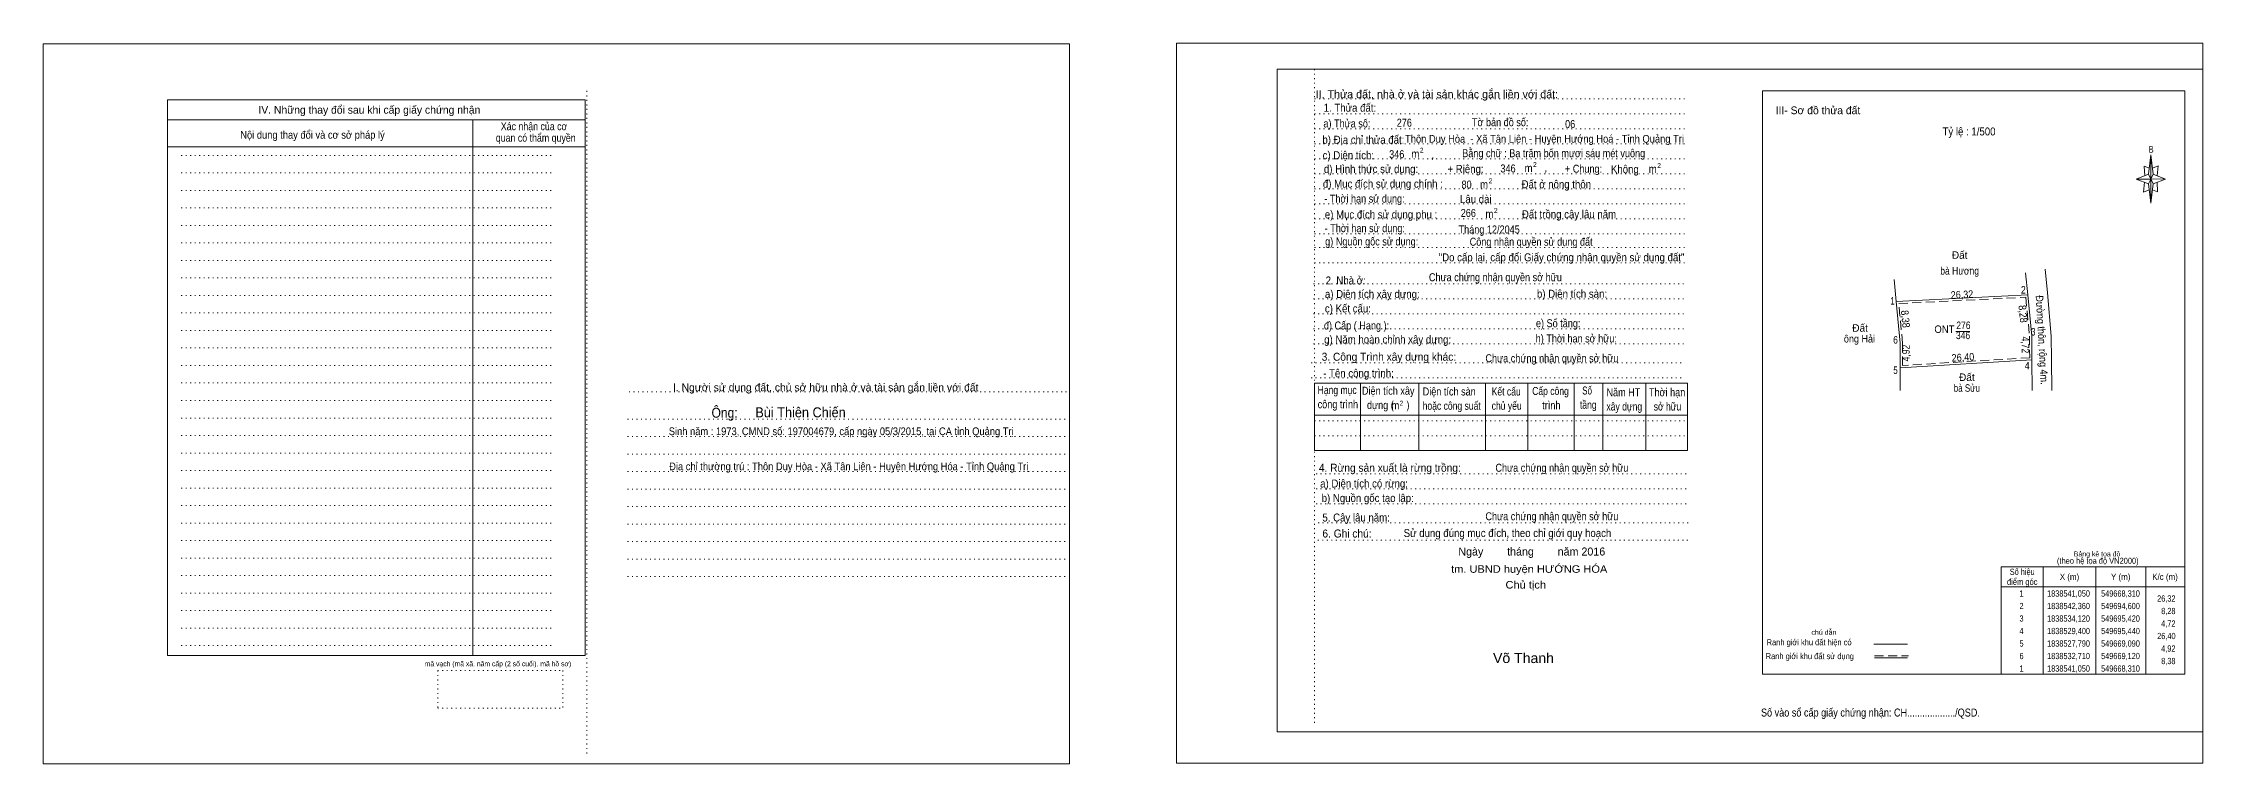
# Model space of a CAD drawing. Header units: metres. Extents: x 549176 to 549929, y 1838003 to 1838157.
# Drawn here: x 549497.1 to 549928.9, y 1838013.1 to 1838157.2 of the extents above; entities that cross this region are included whole.
import ezdxf
from ezdxf.enums import TextEntityAlignment as Align

# ---------------------------------------------------------------- set-up
doc = ezdxf.new("R2010")
doc.units = ezdxf.units.M
doc.header["$LTSCALE"] = 0.6
doc.linetypes.add('DOTTED', pattern=[1.5, 0.3, -1.2])
doc.linetypes.add('MEDIUM_DASHED', pattern=[4.5, 3, -1.5])
for name, color, linetype, lineweight in [('1', 7, 'DOTTED', 13), ('10', 7, 'Continuous', 13), ('2', 7, 'Continuous', 13), ('20', 7, 'Continuous', 13), ('21', 7, 'Continuous', 13), ('63', 7, 'Continuous', 13), ('7', 7, 'Continuous', 13)]:
    doc.layers.add(name, color=color, linetype=linetype, lineweight=lineweight)
for name, color, linetype in [('18', 7, 'Continuous'), ('19', 7, 'Continuous'), ('50', 7, 'Continuous'), ('8', 7, 'Continuous'), ('9', 7, 'Continuous')]:
    doc.layers.add(name, color=color, linetype=linetype)

msp = doc.modelspace()

# ---------------------------------------------------------------- linework, layer by layer
at = {"layer": '1', "linetype": 'Continuous'}
for p, q in [((549743.85, 1838151.97), (549928.95, 1838151.97)), ((549743.85, 1838151.97), (549743.85, 1838019.47)), ((549928.95, 1838151.97), (549928.95, 1838019.47)), ((549743.85, 1838019.47), (549928.95, 1838019.47))]:
    msp.add_line(p, q, dxfattribs=at)
at = {"layer": '1'}
for p, q in [((549751.35, 1838151.97), (549751.35, 1838020.57)), ((549605.8, 1838147.62), (549605.8, 1838015.12)), ((549751.35, 1838146.07), (549825.9, 1838146.07)), ((549751.35, 1838143.07), (549825.9, 1838143.07)), ((549751.35, 1838140.07), (549825.9, 1838140.07)), ((549751.35, 1838137.07), (549825.9, 1838137.07)), ((549524.7, 1838134.72), (549599.25, 1838134.72)), ((549524.7, 1838131.22), (549599.25, 1838131.22)), ((549751.35, 1838134.07), (549825.9, 1838134.07)), ((549751.35, 1838131.07), (549825.9, 1838131.07)), ((549524.7, 1838127.72), (549599.25, 1838127.72)), ((549751.35, 1838128.07), (549825.9, 1838128.07)), ((549524.7, 1838124.22), (549599.25, 1838124.22)), ((549751.35, 1838125.07), (549825.9, 1838125.07)), ((549751.35, 1838122.07), (549825.9, 1838122.07)), ((549524.7, 1838120.72), (549599.25, 1838120.72)), ((549751.35, 1838119.07), (549825.9, 1838119.07)), ((549524.7, 1838117.22), (549599.25, 1838117.22)), ((549524.7, 1838113.72), (549599.25, 1838113.72)), ((549751.35, 1838116.32), (549825.9, 1838116.32)), ((549524.7, 1838110.22), (549599.25, 1838110.22)), ((549751.15, 1838109.07), (549825.7, 1838109.07)), ((549751.35, 1838113.27), (549825.9, 1838113.27)), ((549524.7, 1838106.72), (549599.25, 1838106.72)), ((549751.15, 1838106.07), (549825.7, 1838106.07)), ((549524.7, 1838103.22), (549599.25, 1838103.22)), ((549751.15, 1838103.07), (549825.7, 1838103.07)), ((549524.7, 1838099.72), (549599.25, 1838099.72)), ((549524.7, 1838096.22), (549599.25, 1838096.22)), ((549751.15, 1838100.07), (549825.7, 1838100.07)), ((549751.15, 1838097.07), (549825.7, 1838097.07)), ((549524.7, 1838092.72), (549599.25, 1838092.72)), ((549750.65, 1838093.27), (549825.2, 1838093.27)), ((549524.7, 1838089.22), (549599.25, 1838089.22)), ((549750.65, 1838090.27), (549825.2, 1838090.27)), ((549524.7, 1838085.72), (549599.25, 1838085.72)), ((549614.25, 1838087.42), (549702.3, 1838087.42)), ((549524.7, 1838082.22), (549599.25, 1838082.22)), ((549613.95, 1838082.02), (549702, 1838082.02)), ((549751.35, 1838081.67), (549825.9, 1838081.67)), ((549524.7, 1838078.72), (549599.25, 1838078.72)), ((549524.7, 1838075.22), (549599.25, 1838075.22)), ((549613.95, 1838078.52), (549702, 1838078.52)), ((549613.95, 1838075.02), (549702, 1838075.02)), ((549751.35, 1838078.67), (549825.9, 1838078.67)), ((549524.7, 1838071.72), (549599.25, 1838071.72)), ((549613.95, 1838071.52), (549702, 1838071.52)), ((549751.65, 1838071.07), (549826.2, 1838071.07)), ((549524.7, 1838068.22), (549599.25, 1838068.22)), ((549613.95, 1838068.02), (549702, 1838068.02)), ((549751.65, 1838068.07), (549826.2, 1838068.07)), ((549524.7, 1838064.72), (549599.25, 1838064.72)), ((549613.95, 1838064.52), (549702, 1838064.52)), ((549751.65, 1838065.07), (549826.2, 1838065.07)), ((549524.7, 1838061.22), (549599.25, 1838061.22)), ((549524.7, 1838057.72), (549599.25, 1838057.72)), ((549613.95, 1838061.02), (549702, 1838061.02)), ((549613.95, 1838057.52), (549702, 1838057.52)), ((549752, 1838057.82), (549826.55, 1838057.82)), ((549752.05, 1838061.27), (549826.6, 1838061.27)), ((549524.7, 1838054.22), (549599.25, 1838054.22)), ((549613.95, 1838054.02), (549702, 1838054.02)), ((549524.7, 1838050.72), (549599.25, 1838050.72)), ((549613.95, 1838050.52), (549702, 1838050.52)), ((549524.7, 1838047.22), (549599.25, 1838047.22)), ((549524.7, 1838043.72), (549599.25, 1838043.72)), ((549524.7, 1838040.22), (549599.25, 1838040.22)), ((549524.7, 1838036.72), (549599.25, 1838036.72)), ((549576, 1838031.72), (549601, 1838031.72)), ((549576, 1838031.72), (549576, 1838024.22)), ((549601, 1838031.72), (549601, 1838024.22)), ((549576, 1838024.22), (549601, 1838024.22))]:
    msp.add_line(p, q, dxfattribs=at)
at = {"layer": '1', "linetype": 'Continuous'}
for points in [[(549497.1, 1838013.07), (549702.3, 1838013.07), (549702.3, 1838157.07), (549497.1, 1838157.07)], [(549723.75, 1838013.17), (549928.95, 1838013.17), (549928.95, 1838157.17), (549723.75, 1838157.17)]]:
    msp.add_lwpolyline(points, close=True, dxfattribs=at)
at = {"layer": '10'}
for p, q in [((549751.35, 1838089.17), (549825.9, 1838089.17)), ((549751.35, 1838089.17), (549751.35, 1838075.72)), ((549760.5, 1838089.17), (549760.5, 1838075.72)), ((549772.2, 1838089.17), (549772.2, 1838075.72)), ((549785.5, 1838089.17), (549785.5, 1838075.72)), ((549793.95, 1838089.17), (549793.95, 1838075.72)), ((549803.25, 1838089.17), (549803.25, 1838075.72)), ((549808.95, 1838089.17), (549808.95, 1838075.72)), ((549817.6, 1838089.17), (549817.6, 1838075.72)), ((549825.9, 1838089.17), (549825.9, 1838075.72)), ((549751.35, 1838082.77), (549825.9, 1838082.77)), ((549751.35, 1838075.72), (549825.9, 1838075.72))]:
    msp.add_line(p, q, dxfattribs=at)
at = {"layer": '2'}
for p, q in [((549521.95, 1838145.87), (549605.5, 1838145.87)), ((549521.95, 1838145.87), (549521.95, 1838034.72)), ((549605.5, 1838145.87), (549605.5, 1838034.72)), ((549521.95, 1838141.87), (549605.5, 1838141.87)), ((549583, 1838141.87), (549583, 1838034.72)), ((549521.95, 1838136.47), (549605.5, 1838136.47)), ((549521.95, 1838034.72), (549605.5, 1838034.72))]:
    msp.add_line(p, q, dxfattribs=at)
msp.add_lwpolyline([(549840.9, 1838147.67), (549925.35, 1838147.67), (549925.35, 1838030.97), (549840.9, 1838030.97)], close=True, dxfattribs=at)
at = {"layer": '20'}
for p, q in [((549918.11, 1838130.96), (549918.57, 1838134.86)), ((549919.01, 1838130.96), (549921.51, 1838129.96)), ((549918.11, 1838129.06), (549915.61, 1838129.96)), ((549919.01, 1838129.06), (549918.57, 1838125.16)), ((549919.91, 1838127.46), (549918.87, 1838127.86)), ((549919.81, 1838129.36), (549919.91, 1838127.46))]:
    msp.add_line(p, q, dxfattribs=at)
for points in [[(549918.57, 1838129.96), (549918.11, 1838130.96), (549915.61, 1838129.96)], [(549918.27, 1838132.16), (549917.21, 1838132.56), (549917.37, 1838130.66)], [(549918.91, 1838132.16), (549920.01, 1838132.66), (549919.81, 1838130.66)], [(549917.31, 1838129.36), (549917.11, 1838127.36), (549918.21, 1838127.86)], [(549918.57, 1838129.96), (549919.01, 1838129.06), (549921.51, 1838129.96)]]:
    msp.add_lwpolyline(points, dxfattribs=at)
for points in [[(549918.57, 1838129.96), (549915.61, 1838129.96), (549918.11, 1838130.96), (549919.01, 1838129.06), (549921.51, 1838129.96), (549918.57, 1838130.06)], [(549918.57, 1838134.86), (549919.01, 1838130.96), (549918.57, 1838129.96)], [(549918.57, 1838129.96), (549918.57, 1838125.16), (549918.07, 1838129.06)]]:
    msp.add_lwpolyline(points, close=True, dxfattribs=at)
at = {"layer": '21'}
for p, q in [((549863.18, 1838037), (549869.9, 1838037)), ((549863.3, 1838034.28), (549869.88, 1838034.28))]:
    msp.add_line(p, q, dxfattribs=at)
at = {"layer": '21', "linetype": 'MEDIUM_DASHED'}
msp.add_line((549863.3, 1838034.68), (549870.09, 1838034.68), dxfattribs=at)
at = {"layer": '63'}
for p, q in [((549897.05, 1838052.47), (549897.05, 1838030.97)), ((549907.55, 1838052.47), (549907.55, 1838030.97)), ((549917.55, 1838052.47), (549917.55, 1838030.97)), ((549888.65, 1838048.47), (549925.35, 1838048.47))]:
    msp.add_line(p, q, dxfattribs=at)
msp.add_lwpolyline([(549888.65, 1838052.47), (549925.35, 1838052.47), (549925.35, 1838030.97), (549888.65, 1838030.97)], close=True, dxfattribs=at)
at = {"layer": '7'}
for p, q in [((549867.65, 1838105.51), (549867.22, 1838109.93)), ((549893.94, 1838106.82), (549867.65, 1838105.51)), ((549879.54, 1838099.49), (549882.39, 1838099.49)), ((549868.41, 1838087.74), (549868.43, 1838092.25)), ((549894.78, 1838093.86), (549894.81, 1838087.74)), ((549898.69, 1838093.89), (549898.74, 1838087.74))]:
    msp.add_line(p, q, dxfattribs=at)
for points in [[(549893.5, 1838111.25), (549893.94, 1838106.82), (549894.76, 1838098.58)], [(549897.44, 1838111.97), (549897.92, 1838107.22), (549898.66, 1838098.61), (549898.69, 1838093.89)], [(549894.76, 1838098.58), (549894.78, 1838093.86), (549868.43, 1838092.25), (549868.46, 1838097.17), (549867.65, 1838105.51)]]:
    msp.add_lwpolyline(points, dxfattribs=at)
msp.add_lwpolyline([(549867.65, 1838105.51), (549893.94, 1838106.82), (549894.76, 1838098.58), (549894.78, 1838093.86), (549868.43, 1838092.25), (549868.46, 1838097.17)], close=True, dxfattribs=at)
at = {"layer": '7', "linetype": 'MEDIUM_DASHED'}
msp.add_lwpolyline([(549893.54, 1838106.35), (549894.31, 1838098.56), (549894.33, 1838094.28), (549868.88, 1838092.72), (549868.91, 1838097.19), (549868.14, 1838105.09)], close=True, dxfattribs=at)

# ---------------------------------------------------------------- texts
at = {"layer": '1', "width": 0.85}
msp.add_text('mã vạch (mã xã. năm cấp (2 số cuối). mã hồ sơ)', height=0.9999, dxfattribs=at).set_placement((549588.04, 1838032.57), align=Align.CENTER)
at = {"layer": '10'}
for s, p in [('IV. Những thay đổi sau khi cấp giấy chứng nhận', (549562.325, 1838143.07)), ('III- Sơ đồ thửa đất', (549851.995, 1838142.97)), ('I. Người sử dụng đất, chủ sở hữu nhà ở và tài sản gắn liền với đất', (549653.575, 1838087.57))]:
    msp.add_text(s, height=1.55, dxfattribs=at).set_placement(p, align=Align.CENTER)
for s, height, width, p in [('Nội dung thay đổi và cơ sở pháp lý', 1.55, 0.9, (549550.955, 1838138.07)), ('Xác nhận của cơ', 1.55, 0.85, (549595.255, 1838139.77)), ('  Thôn Duy Hòa  - Xã Tân Liên - Huyện Hướng Hoá - Tỉnh Quảng Trị', 1.55, 0.9, (549796.795, 1838137.27)), ('Bằng chữ : Ba trăm bốn mươi sáu mét vuông', 1.6, 0.85, (549799.15, 1838134.37)), ('Địa chỉ thường trú : Thôn Duy Hòa - Xã Tân Liên - Huyện Hướng Hóa - Tỉnh Quảng Trị', 1.55, 0.9, (549658.185, 1838071.77))]:
    msp.add_text(s, height=height, dxfattribs=dict(at, width=width)).set_placement(p, align=Align.CENTER)
at = {"layer": '18'}
for s, height, width, p in [('Bùi Thiên Chiến', 2, 0.95, (549648.54, 1838082.35)), ('Sinh năm : 1973, CMND số: 197004679, cấp ngày 05/3/2015, tại CA tỉnh Quảng Trị', 1.55, 0.9, (549656.675, 1838078.79))]:
    msp.add_text(s, height=height, dxfattribs=dict(at, width=width)).set_placement(p, align=Align.CENTER)
at = {"layer": '19'}
for s, width, p in [('346', 0.85, (549788.5, 1838131.32)), ('Lâu dài', 0.9, (549780.41, 1838125.19)), ('80', 0.85, (549780.72, 1838128.1)), ('266', 0.85, (549780.56, 1838122.42))]:
    msp.add_text(s, height=1.6, dxfattribs=dict(at, width=width)).set_placement(p)
at = {"layer": '2'}
for s, p in [('II. Thửa đất, nhà ở và tài sản khác gắn liền với đất:', (549751.55, 1838146.17)), (',', (549774.65, 1838134.12)), (',', (549797.25, 1838131.47))]:
    msp.add_text(s, height=1.6, dxfattribs=at).set_placement(p)
for s, height, width, p in [('1. Thửa đất:', 1.6, 0.9, (549753.15, 1838143.47)), ('a) Thửa số:', 1.6, 0.85, (549753.1, 1838140.32)), ('276', 1.6, 0.85, (549767.76, 1838140.47)), ('Tờ bản đồ số:', 1.6, 0.85, (549782.8, 1838140.57)), ('06', 1.6, 0.85, (549801.43, 1838140.2)), ('c) Diện tích:', 1.6, 0.9, (549752.95, 1838133.97)), ('346', 1.6, 0.85, (549766.25, 1838134.17)), ('m', 1.6, 0.9, (549770.68, 1838134.27)), ('2', 0.9999, 0.8, (549772.38, 1838135.27)), ('d) Hình thức sử dụng:', 1.6, 0.9, (549753.2, 1838131.22)), ('+ Riêng:', 1.6, 0.9, (549777.9, 1838131.22)), ('m', 1.6, 0.9, (549793.32, 1838131.41)), ('2', 0.9999, 0.8, (549795.02, 1838132.41)), ('+ Chung:', 1.6, 0.85, (549801.4, 1838131.27)), ('Không', 1.6, 0.9, (549810.6, 1838131.17)), ('m', 1.6, 0.9, (549818.15, 1838131.22)), ('2', 0.9999, 0.8, (549819.85, 1838132.22)), ('đ) Mục đích sử dụng chính : ', 1.6, 0.9, (549753, 1838128.27)), ('- Thời hạn sử dụng: ', 1.6, 0.85, (549753.28, 1838125.29)), ('m', 1.6, 0.9, (549784.42, 1838128.14)), ('2', 0.9999, 0.8, (549786.12, 1838129.14)), ('Đất ở nông thôn', 1.6, 0.9, (549792.72, 1838128.16)), ('e) Mục đích sử dụng phụ : ', 1.6, 0.9, (549753.38, 1838122.13)), ('m', 1.6, 0.9, (549785.5, 1838122.23)), ('2', 0.9999, 0.8, (549787.2, 1838123.23)), ('Đất trồng cây lâu năm ', 1.6, 0.9, (549792.79, 1838122.17)), ('- Thời hạn sử dụng: ', 1.6, 0.85, (549753.35, 1838119.38)), ('g) Nguồn gốc sử dụng: ', 1.6, 0.85, (549753.45, 1838116.72)), ('Tháng 12/2045', 1.6, 0.85, (549780.13, 1838119.12)), ('2. Nhà ở:', 1.6, 0.9, (549753.55, 1838108.92)), ('a) Diện tích xây dựng:', 1.6, 0.9, (549753.4, 1838106.22)), ('c) Kết cấu:', 1.6, 0.9, (549753.4, 1838103.32)), ('b) Diện tích sàn:', 1.6, 0.9, (549795.8, 1838106.27)), ('đ) Cấp ( Hạng ):', 1.6, 0.85, (549753.2, 1838099.92)), ('e) Số tầng:', 1.6, 0.85, (549795.6, 1838100.37)), ('g) Năm hoàn chỉnh xây dựng:', 1.6, 0.9, (549753.25, 1838097.12)), ('h) Thời hạn sở hữu:', 1.6, 0.85, (549795.55, 1838097.32)), ('3. Công Trình xây dựng khác:', 1.6, 0.95, (549752.75, 1838093.67)), ('- Tên công trình:', 1.6, 0.9, (549753.05, 1838090.37)), ('Hạng mục', 1.6, 0.8, (549751.95, 1838087.02)), ('Diện tích xây', 1.6, 0.85, (549760.8, 1838086.87)), ('Diện tích sàn', 1.6, 0.85, (549772.95, 1838086.72)), ('Kết cấu', 1.6, 0.8, (549786.75, 1838086.72)), ('Cấp công', 1.6, 0.8, (549794.85, 1838086.82)), (' Số', 1.6, 0.75, (549804.4, 1838086.92)), ('Năm HT', 1.6, 0.85, (549809.7, 1838086.57)), ('Thời hạn', 1.6, 0.85, (549818.2, 1838086.57)), ('công trình', 1.6, 0.85, (549751.95, 1838084.17)), ('  dựng (     )', 1.6, 0.85, (549760.8, 1838084.02)), ('m', 1.6, 0.85, (549766.75, 1838083.97)), ('2', 1.007, 0.75, (549768.35, 1838084.67)), ('hoặc công suất', 1.6, 0.8, (549772.95, 1838083.87)), ('chủ yếu', 1.6, 0.8, (549786.75, 1838083.87)), ('    trình', 1.6, 0.85, (549794.85, 1838083.97)), ('tầng', 1.6, 0.8, (549804.4, 1838084.07)), ('xây dựng', 1.6, 0.8, (549809.7, 1838083.72)), ('  sở hữu', 1.6, 0.8, (549818.2, 1838083.72)), ('4. Rừng sản xuất là rừng trồng:', 1.6, 0.95, (549752.2, 1838071.47)), ('a) Diện tích có rừng:', 1.6, 0.9, (549752.45, 1838068.32)), ('b) Nguồn gốc tạo lập:', 1.6, 0.9, (549752.75, 1838065.42)), ('5. Cây lâu năm:', 1.6, 0.9, (549752.9, 1838061.52)), ('6. Ghi chú:', 1.6, 0.95, (549752.9, 1838058.32)), ('Số vào sổ cấp giấy chứng nhận: CH.................../QSD.', 1.6, 0.85, (549840.6, 1838022.52))]:
    msp.add_text(s, height=height, dxfattribs=dict(at, width=width)).set_placement(p)
for s, height, width, p in [('quan có thẩm quyền', 1.55, 0.85, (549595.59, 1838137.47)), ('b) Địa chỉ thửa đất:', 1.6, 0.9, (549761.095, 1838137.07))]:
    msp.add_text(s, height=height, dxfattribs=dict(at, width=width)).set_placement(p, align=Align.CENTER)
at = {"layer": '20'}
for s, height, width, p in [('B', 1.378, 0.75, (549918.62, 1838135.26)), ('Ông: ', 2, 0.9, (549633.69, 1838082.28))]:
    msp.add_text(s, height=height, dxfattribs=dict(at, width=width)).set_placement(p, align=Align.CENTER)
at = {"layer": '21'}
for s, height, width, p in [('(theo hệ tọa độ VN2000)', 1.2, 0.9, (549907.95, 1838053.07)), ('chú dẫn', 0.9998, 1.05, (549853.18, 1838038.87)), ('Ranh giới khu đất hiện có ', 1.2, 0.9, (549850.435, 1838036.78)), ('Ranh giới khu đất sử dụng', 1.2, 0.9, (549850.37, 1838034))]:
    msp.add_text(s, height=height, dxfattribs=dict(at, width=width)).set_placement(p, align=Align.CENTER)
msp.add_text('Bảng kê tọa độ', height=1, dxfattribs=at).set_placement((549907.815, 1838054.54), align=Align.CENTER)
at = {"layer": '50', "width": 0.9}
msp.add_text('Tỷ lệ : 1/500', height=1.6, dxfattribs=at).set_placement((549876.9, 1838138.72))
at = {"layer": '50'}
for s, height, width, p in [('tm. UBND huyện HƯỚNG HÓA', 1.5, 1.1, (549794.25, 1838051.27)), (' Chủ tịch', 1.5, 1.1, (549793.255, 1838048.12)), ('Võ Thanh', 2, 1.05, (549793.11, 1838033.22))]:
    msp.add_text(s, height=height, dxfattribs=dict(at, width=width)).set_placement(p, align=Align.CENTER)
msp.add_text('Ngày        tháng        năm 2016', height=1.6, dxfattribs=at).set_placement((549794.77, 1838054.72), align=Align.CENTER)
at = {"layer": '63'}
for s, width, p in [('điểm góc', 0.9, (549892.84, 1838048.84)), ('Số hiệu', 0.85, (549892.84, 1838050.84)), ('X (m)', 0.95, (549902.29, 1838049.84)), ('Y (m)', 0.95, (549912.535, 1838049.84)), ('K/c (m)', 0.95, (549921.395, 1838049.84)), (' 2', 0.85, (549892.495, 1838044)), (' 1', 0.75, (549892.49, 1838046.5)), ('1838541,050', 0.85, (549902.1, 1838046.5)), ('1838542,360', 0.85, (549902.1, 1838044)), ('549668,310', 0.85, (549912.49, 1838046.5)), ('549694,600', 0.85, (549912.49, 1838044)), (' 4', 0.85, (549892.5, 1838039)), (' 3', 0.8, (549892.495, 1838041.5)), ('1838534,120', 0.85, (549902.1, 1838041.5)), ('1838529,400', 0.85, (549902.1, 1838039)), ('549695,420', 0.85, (549912.49, 1838041.5)), ('549695,440', 0.85, (549912.49, 1838039)), (' 5', 0.8, (549892.495, 1838036.5)), ('1838527,790', 0.85, (549902.1, 1838036.5)), ('549669,090', 0.85, (549912.49, 1838036.5)), (' 6', 0.85, (549892.495, 1838034)), (' 1', 0.75, (549892.49, 1838031.5)), ('1838532,710', 0.85, (549902.1, 1838034)), ('1838541,050', 0.85, (549902.1, 1838031.5)), ('549669,120', 0.85, (549912.49, 1838034)), ('549668,310', 0.85, (549912.49, 1838031.5))]:
    msp.add_text(s, height=1.25, dxfattribs=dict(at, width=width)).set_placement(p, align=Align.CENTER)
at = {"layer": '63', "width": 0.85}
for s, p in [('26,32', (549923.49, 1838045.5)), ('4,72', (549923.49, 1838040.5)), ('8,28', (549923.49, 1838043)), ('26,40', (549923.5, 1838038)), ('4,92', (549923.49, 1838035.5)), ('8,38', (549923.49, 1838033))]:
    msp.add_text(s, height=1.25, dxfattribs=at).set_placement(p, align=Align.RIGHT)
at = {"layer": '7'}
for p in [(549880.33, 1838114.06), (549860.42, 1838099.47), (549881.77, 1838089.63)]:
    msp.add_text('Đất', height=1.5, dxfattribs=at).set_placement(p, align=Align.CENTER)
for s, width, p in [('bà Hương', 0.85, (549880.33, 1838110.9)), ('ONT', 0.95, (549877.28, 1838099.23)), ('ông Hải', 0.9, (549860.29, 1838097.32)), ('346', 0.85, (549881.01, 1838097.99)), ('bà Sửu', 0.8, (549881.77, 1838087.47))]:
    msp.add_text(s, height=1.5, dxfattribs=dict(at, width=width)).set_placement(p, align=Align.CENTER)
for s, width, p in [(' 1', 0.75, (549867.31, 1838104.89)), (' 2', 0.85, (549893.54, 1838107.1)), (' 6', 0.85, (549867.98, 1838097.1)), (' 3', 0.8, (549895.5, 1838098.72)), (' 5', 0.8, (549867.95, 1838091.03)), (' 4', 0.85, (549894.31, 1838091.95))]:
    msp.add_text(s, height=1.5, dxfattribs=dict(at, width=width)).set_placement(p, align=Align.RIGHT)
for s, rotation, width, p in [('26,32', 2.853, 0.9, (549880.8327, 1838106.1603)), ('Đường thôn, rộng 4m.', 273.281, 0.9, (549896.0463, 1838097.7829)), ('8,38', 275.547, 0.9, (549868.7478, 1838101.9525)), ('8,28', 275.683, 0.9, (549892.2622, 1838102.9693)), ('4,92', 89.651, 0.85, (549870.3403, 1838095.2004)), ('4,72', 270.243, 0.85, (549892.7271, 1838096.8332)), ('26,40', 3.496, 0.9, (549881.0293, 1838093.6156))]:
    msp.add_text(s, height=1.5, rotation=rotation, dxfattribs=dict(at, width=width)).set_placement(p, align=Align.CENTER)
at = {"layer": '8', "width": 0.85}
msp.add_text('276', height=1.5, dxfattribs=at).set_placement((549881.08, 1838100.01), align=Align.CENTER)
at = {"layer": '9'}
for s, width, p in [('Công nhận quyền sử dụng đất ', 0.85, (549782.35, 1838116.67)), ('"Do cấp lại, cấp đổi Giấy chứng nhận quyền sử dụng đất"', 0.9, (549776.16, 1838113.55)), ('Chưa chứng nhận quyền sở hữu', 0.85, (549774.2, 1838109.57)), ('Chưa chứng nhận quyền sở hữu', 0.85, (549785.5, 1838093.37)), ('Chưa chứng nhận quyền sở hữu', 0.85, (549787.5, 1838071.47)), ('Chưa chứng nhận quyền sở hữu', 0.85, (549785.5, 1838061.77)), ('Sử dụng đúng mục đích, theo chỉ giới quy hoạch', 0.9, (549769.15, 1838058.42))]:
    msp.add_text(s, height=1.6, dxfattribs=dict(at, width=width)).set_placement(p)

doc.saveas('drawing.dxf')
